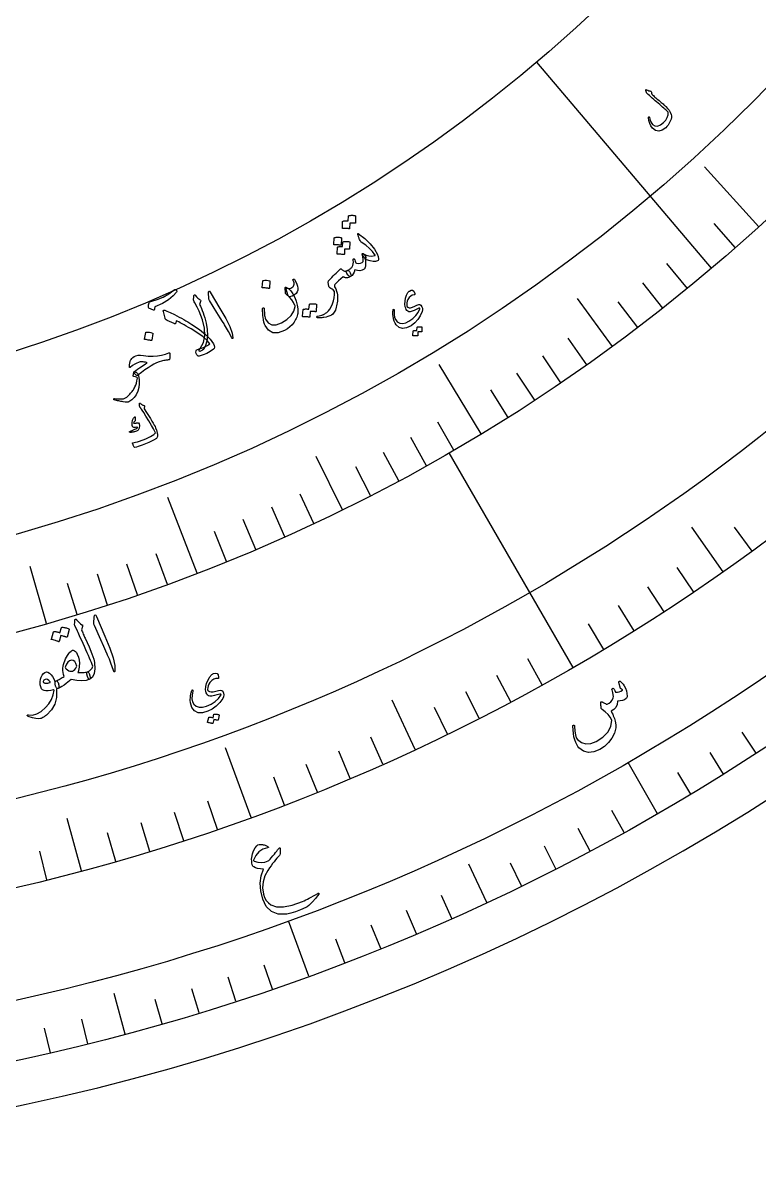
# Model space of a CAD drawing. Header units: millimetres. Extents: x -45 to 45, y -45 to 73.
# Drawn here: x 9.37 to 24.08, y -45 to -22.38 of the extents above; entities that cross this region are included whole.
import ezdxf

# ---------------------------------------------------------------- set-up
doc = ezdxf.new("R2010")
doc.units = ezdxf.units.MM
for name, color, linetype in [('CUT_OUTER', 1, 'Continuous'), ('ENGRAVE', 7, 'Continuous'), ('ENGRAVE_FINE', 8, 'Continuous'), ('TEXT', 5, 'Continuous')]:
    doc.layers.add(name, color=color, linetype=linetype)

msp = doc.modelspace()

# ---------------------------------------------------------------- linework, layer by layer
at = {"layer": 'CUT_OUTER'}
msp.add_arc((0, -0.0002), 44.9998, 179.74001, 0.25885, dxfattribs=at)
at = {"layer": 'ENGRAVE'}
for points in [[(23.1291, -27.2928), (19.6379, -23.1731)], [(24.0747, -26.4625), (22.9845, -25.2642)], [(21.1507, -28.853), (20.4484, -27.8949)], [(18.5265, -30.6042), (17.6876, -29.2184)], [(20.3625, -35.2689), (17.8875, -30.9821)], [(15.7531, -32.1199), (15.23, -31.0533)], [(12.8519, -33.3868), (12.2699, -31.875)], [(23.3589, -33.36), (22.7343, -32.4679)], [(9.8458, -34.3935), (9.5188, -33.2514)], [(17.2111, -36.9094), (16.7509, -35.9224)], [(13.9288, -38.269), (13.4209, -36.8735)], [(22.05, -38.1917), (21.4594, -37.1687)], [(10.5404, -39.3373), (10.2586, -38.2854)], [(18.6375, -39.9682), (18.2809, -39.2035)], [(15.0831, -41.4404), (14.6791, -40.3304)], [(11.4139, -42.5973), (11.1955, -41.7823)]]:
    msp.add_lwpolyline(points, dxfattribs=at)
for radius in [44.1, 44.1, 42.9188, 40.725, 40.725, 38.9925, 35.775, 35.775, 33.885, 30.375, 30.375]:
    msp.add_circle((0, 0), radius, dxfattribs=at)
at = {"layer": 'ENGRAVE_FINE'}
for points in [[(23.6056, -26.8817), (23.1781, -26.3948)], [(22.6452, -27.6956), (22.235, -27.1939)], [(22.1541, -28.09), (21.7528, -27.5812)], [(21.6559, -28.4759), (21.2636, -27.9601)], [(20.6388, -29.2214), (20.265, -28.6921)], [(20.1203, -29.5808), (19.7558, -29.045)], [(19.5953, -29.9312), (19.2403, -29.389)], [(19.064, -30.2723), (18.7187, -29.724)], [(17.9831, -30.9267), (17.6574, -30.3665)], [(17.4339, -31.2396), (17.1181, -30.6737)], [(16.879, -31.5428), (16.5733, -30.9715)], [(16.3187, -31.8363), (16.0231, -31.2596)], [(15.1824, -32.3936), (14.9074, -31.8069)], [(14.6067, -32.6572), (14.3421, -32.0657)], [(14.0263, -32.9107), (13.7722, -32.3146)], [(13.4413, -33.1539), (13.1978, -32.5534)], [(23.9376, -32.9472), (23.5884, -32.4667)], [(12.2583, -33.6093), (12.0363, -33.0005)], [(11.6607, -33.8213), (11.4495, -33.2087)], [(11.0593, -34.0227), (10.859, -33.4064)], [(22.7731, -33.7626), (22.441, -33.2701)], [(10.4542, -34.2134), (10.2649, -33.5937)], [(22.1804, -34.1549), (21.8569, -33.6567)], [(21.581, -34.5368), (21.2662, -34.033)], [(20.9749, -34.9081), (20.669, -34.399)], [(19.7439, -35.6189), (19.4559, -35.0994)], [(19.1192, -35.958), (18.8404, -35.4336)], [(18.4888, -36.2862), (18.2191, -35.757)], [(17.8527, -36.6034), (17.5923, -36.0695)], [(24.0186, -36.9854), (23.7429, -36.5608)], [(16.5643, -37.2041), (16.3227, -36.6615)], [(15.9125, -37.4876), (15.6804, -36.9408)], [(23.3694, -37.3989), (23.1012, -36.9696)], [(15.2559, -37.7596), (15.0333, -37.2088)], [(14.5945, -38.0201), (14.3817, -37.4655)], [(22.7132, -37.8011), (22.4524, -37.3671)], [(13.2588, -38.5062), (13.0654, -37.9446)], [(12.5847, -38.7318), (12.4012, -38.1668)], [(21.3801, -38.5707), (21.1347, -38.128)], [(11.9068, -38.9455), (11.7332, -38.3775)], [(11.2253, -39.1474), (11.0616, -38.5764)], [(20.7037, -38.938), (20.466, -38.491)], [(20.021, -39.2934), (19.7911, -38.8423)], [(9.8523, -39.5153), (9.7086, -38.9389)], [(19.3322, -39.6368), (19.1102, -39.1818)], [(17.9371, -40.2874), (17.7312, -39.8249)], [(17.2312, -40.5943), (17.0334, -40.1283)], [(16.5202, -40.8888), (16.3305, -40.4194)], [(15.804, -41.1709), (15.6226, -40.6983)], [(14.3576, -41.6974), (14.1927, -41.2187)], [(13.6276, -41.9416), (13.4712, -41.4601)], [(12.8936, -42.173), (12.7456, -41.6889)], [(12.1556, -42.3916), (12.0161, -41.905)], [(9.9203, -42.9697), (9.8065, -42.4764)], [(10.6688, -42.79), (10.5463, -42.2988)]]:
    msp.add_lwpolyline(points, dxfattribs=at)
at = {"layer": 'TEXT'}
for points in [[(21.8135, -23.7373), (21.8126, -23.7339), (21.8128, -23.7307), (21.8139, -23.7279), (21.816, -23.7254), (21.8188, -23.7236), (21.822, -23.723), (21.8255, -23.7236), (21.8295, -23.7253), (21.8522, -23.7362), (21.8731, -23.7443), (21.8924, -23.7496), (21.9099, -23.7521), (21.9157, -23.7535), (21.9203, -23.7571), (21.9236, -23.7628), (21.9257, -23.7707), (21.9263, -23.7749), (21.9269, -23.779), (21.9275, -23.7828), (21.9281, -23.7865), (21.9286, -23.79), (21.9291, -23.7932), (21.9295, -23.7961), (21.9298, -23.7988), (21.9305, -23.8034), (21.9323, -23.8082), (21.9352, -23.8129), (21.9391, -23.8178), (21.9519, -23.8299), (21.966, -23.8429), (21.9815, -23.8568), (21.9984, -23.8717), (22.0165, -23.8875), (22.0359, -23.9043), (22.0566, -23.922), (22.0785, -23.9408), (22.1007, -23.9593), (22.1215, -23.9767), (22.1407, -23.9933), (22.1584, -24.0088), (22.1748, -24.0234), (22.1898, -24.037), (22.2036, -24.0497), (22.216, -24.0615), (22.2512, -24.0976), (22.2806, -24.1356), (22.3042, -24.1753), (22.3219, -24.2168), (22.328, -24.2451), (22.3268, -24.2775), (22.3184, -24.3139), (22.3027, -24.3544), (22.2823, -24.3947), (22.2606, -24.4297), (22.2376, -24.4595), (22.2132, -24.4841), (22.1412, -24.5334), (22.0735, -24.5508), (22.0103, -24.5363), (21.9518, -24.49), (21.9185, -24.4463), (21.8933, -24.3967), (21.8763, -24.3415), (21.8672, -24.2805), (21.8672, -24.2765), (21.8679, -24.2733), (21.8696, -24.2709), (21.8721, -24.2693), (21.8753, -24.268), (21.8781, -24.2676), (21.8806, -24.268), (21.8829, -24.2691), (21.8857, -24.2713), (21.8878, -24.2739), (21.8894, -24.2769), (21.8902, -24.2803), (21.9033, -24.3296), (21.9173, -24.3691), (21.9321, -24.3987), (21.9478, -24.4185), (21.9967, -24.4476), (22.0494, -24.4511), (22.1058, -24.4292), (22.1658, -24.3817), (22.2117, -24.3299), (22.2432, -24.2777), (22.2604, -24.2253), (22.2633, -24.1727), (22.2507, -24.1602), (22.2356, -24.1458), (22.2181, -24.1297), (22.1982, -24.1117), (22.1757, -24.092), (22.1506, -24.0704), (22.123, -24.047), (22.0927, -24.0217), (22.0617, -23.9954), (22.0314, -23.9693), (22.0018, -23.9436), (21.9727, -23.9181), (21.9443, -23.8928), (21.9166, -23.8678), (21.8897, -23.843), (21.8634, -23.8184), (21.8371, -23.7956), (21.8346, -23.7926), (21.8325, -23.7895), (21.8309, -23.7863), (21.8297, -23.7831)], [(15.8748, -26.2491), (15.8754, -26.2465), (15.8771, -26.2442), (15.8797, -26.2421), (15.8834, -26.2403), (15.8988, -26.2376), (15.9142, -26.2355), (15.9294, -26.2342), (15.9445, -26.2336), (15.9597, -26.2337), (15.975, -26.2347), (15.9905, -26.2364), (16.0061, -26.2389), (16.0098, -26.2404), (16.0124, -26.2427), (16.014, -26.2458), (16.0146, -26.2498), (16.0136, -26.386), (16.0127, -26.3884), (16.0102, -26.3899), (16.0061, -26.3905), (16.0005, -26.3904), (15.9962, -26.3897), (15.9897, -26.3892), (15.9808, -26.3888), (15.9696, -26.3886), (15.9561, -26.3885), (15.9399, -26.3885), (15.9212, -26.3886), (15.9, -26.3888), (15.8976, -26.4952), (15.8968, -26.4989), (15.8943, -26.5012), (15.89, -26.5021), (15.884, -26.5015), (15.8788, -26.5011), (15.8708, -26.5006), (15.8599, -26.5), (15.8461, -26.4994), (15.8293, -26.4988), (15.8093, -26.4983), (15.7861, -26.4979), (15.7597, -26.4976), (15.7566, -26.4969), (15.7545, -26.4954), (15.7536, -26.4933), (15.7538, -26.4905), (15.7595, -26.3576), (15.7602, -26.355), (15.7618, -26.3526), (15.7645, -26.3506), (15.7682, -26.3488), (15.781, -26.346), (15.7939, -26.3439), (15.8067, -26.3426), (15.8196, -26.342), (15.8325, -26.3421), (15.8453, -26.3428), (15.858, -26.3441), (15.8707, -26.346)], [(15.5918, -26.6869), (15.5924, -26.6843), (15.5941, -26.682), (15.5968, -26.68), (15.6006, -26.6782), (15.6161, -26.6756), (15.6316, -26.6737), (15.6469, -26.6726), (15.6621, -26.6722), (15.6774, -26.6725), (15.6928, -26.6736), (15.7083, -26.6755), (15.724, -26.6782), (15.7285, -26.6799), (15.7315, -26.6822), (15.7332, -26.685), (15.7335, -26.6885), (15.73, -26.825), (15.7288, -26.8281), (15.726, -26.83), (15.7215, -26.8306), (15.7155, -26.8299), (15.7103, -26.8295), (15.7022, -26.8289), (15.6912, -26.8282), (15.6774, -26.8275), (15.6605, -26.8268), (15.6404, -26.8261), (15.6172, -26.8256), (15.5907, -26.8251), (15.5869, -26.8247), (15.5845, -26.8234), (15.5833, -26.8215), (15.5835, -26.8187)], [(16.079, -26.6012), (16.2055, -26.7005), (16.3101, -26.8029), (16.3926, -26.9087), (16.4527, -27.0181), (16.4563, -27.0259), (16.4596, -27.0342), (16.4627, -27.043), (16.4654, -27.0522), (16.468, -27.0618), (16.4702, -27.0715), (16.4721, -27.0812), (16.4737, -27.0909), (16.4748, -27.109), (16.4722, -27.124), (16.4659, -27.1358), (16.4559, -27.1445), (16.4169, -27.1583), (16.3672, -27.159), (16.3067, -27.1465), (16.2355, -27.1207), (16.2255, -27.1163), (16.2151, -27.109), (16.2043, -27.0988), (16.1931, -27.0857), (16.1882, -27.0789), (16.1835, -27.0722), (16.1788, -27.0654), (16.1743, -27.0587), (16.1701, -27.052), (16.1661, -27.0453), (16.1624, -27.0384), (16.159, -27.0315), (16.1539, -27.019), (16.1518, -27.0092), (16.1526, -27.002), (16.1564, -26.9975), (16.1596, -26.9967), (16.1639, -26.9975), (16.1694, -26.9998), (16.176, -27.0036), (16.226, -27.031), (16.2808, -27.046), (16.3402, -27.0486), (16.4042, -27.0386), (16.4075, -27.0362), (16.4085, -27.0324), (16.4074, -27.0273), (16.4042, -27.0208), (16.3584, -26.9582), (16.2969, -26.8956), (16.22, -26.8327), (16.1276, -26.7695), (16.1222, -26.7636), (16.1154, -26.7528), (16.1071, -26.7371), (16.0974, -26.7165), (16.0922, -26.7044), (16.0872, -26.6918), (16.0824, -26.6787), (16.0779, -26.6651), (16.0736, -26.6513), (16.0694, -26.6375), (16.0654, -26.6238), (16.0614, -26.6101), (16.0607, -26.6066), (16.061, -26.6036), (16.0626, -26.601), (16.0652, -26.5989), (16.068, -26.5978), (16.0712, -26.5979), (16.0749, -26.599), (16.079, -26.6012)], [(15.7613, -26.7712), (15.762, -26.7686), (15.7637, -26.7663), (15.7664, -26.7642), (15.7702, -26.7625), (15.7858, -26.7598), (15.8013, -26.7578), (15.8167, -26.7566), (15.832, -26.7561), (15.8472, -26.7563), (15.8627, -26.7573), (15.8783, -26.7592), (15.894, -26.7618), (15.8977, -26.7633), (15.9003, -26.7656), (15.9018, -26.7688), (15.9023, -26.7728), (15.899, -26.9095), (15.898, -26.9118), (15.8955, -26.9133), (15.8914, -26.9139), (15.8857, -26.9138), (15.8819, -26.9136), (15.8759, -26.9133), (15.8679, -26.913), (15.8577, -26.9126), (15.8455, -26.9121), (15.8312, -26.9118), (15.8148, -26.9116), (15.7965, -26.9114), (15.7939, -27.0119), (15.7927, -27.015), (15.7898, -27.0169), (15.7854, -27.0175), (15.7793, -27.0169), (15.7741, -27.0164), (15.766, -27.0158), (15.7549, -27.0152), (15.741, -27.0145), (15.7241, -27.0138), (15.7039, -27.0132), (15.6805, -27.0127), (15.6539, -27.0122), (15.6507, -27.0114), (15.6487, -27.01), (15.6478, -27.0078), (15.648, -27.0051), (15.6569, -26.873), (15.6575, -26.8704), (15.6592, -26.8681), (15.662, -26.8661), (15.6657, -26.8643), (15.6768, -26.8624), (15.6879, -26.8608), (15.6991, -26.8595), (15.7104, -26.8585), (15.7217, -26.858), (15.7329, -26.8579), (15.7442, -26.8584), (15.7555, -26.8595)], [(16.1653, -26.9975), (16.1829, -27.0092), (16.1982, -27.0258), (16.2112, -27.0474), (16.2217, -27.0739), (16.2249, -27.0851), (16.2258, -27.0919), (16.2243, -27.0944), (16.2204, -27.0925), (16.2145, -27.0885), (16.2107, -27.0876), (16.2091, -27.0899), (16.2096, -27.0954), (16.2155, -27.1556), (16.2174, -27.2056), (16.2154, -27.2453), (16.2094, -27.2747), (16.2057, -27.2857), (16.2007, -27.2954), (16.1943, -27.304), (16.1865, -27.3114), (16.1485, -27.332), (16.1054, -27.3412), (16.0571, -27.3389), (16.0038, -27.3252), (15.991, -27.3677), (15.9721, -27.4042), (15.9473, -27.4347), (15.9164, -27.4591), (15.9045, -27.4597), (15.8886, -27.4501), (15.8688, -27.4302), (15.845, -27.4), (15.8339, -27.3803), (15.8307, -27.3638), (15.8353, -27.3505), (15.8476, -27.3404), (15.865, -27.3316), (15.8809, -27.3226), (15.8955, -27.3134), (15.9088, -27.3039), (15.9207, -27.2944), (15.9312, -27.2849), (15.9403, -27.2755), (15.9479, -27.2661), (15.9636, -27.2366), (15.9726, -27.2039), (15.9749, -27.1681), (15.9703, -27.1292), (15.9688, -27.1184), (15.9701, -27.1108), (15.9742, -27.1064), (15.981, -27.1053), (15.9889, -27.1067), (15.9949, -27.1108), (15.9989, -27.1176), (16.001, -27.1271), (16.0065, -27.1537), (16.0141, -27.1734), (16.0237, -27.186), (16.0355, -27.1917), (16.0799, -27.1942), (16.1169, -27.1896), (16.1466, -27.1777), (16.169, -27.1587), (16.1698, -27.1567), (16.1705, -27.1538), (16.171, -27.1498), (16.1714, -27.1448), (16.1704, -27.1336), (16.1664, -27.1074), (16.1596, -27.0663), (16.1498, -27.0103), (16.1497, -27.0079), (16.1503, -27.0052), (16.1517, -27.0023), (16.1538, -26.9991), (16.1562, -26.9973), (16.1589, -26.9965), (16.1619, -26.9966), (16.1653, -26.9975)], [(15.9191, -27.4575), (15.8977, -27.4687), (15.8774, -27.4768), (15.8582, -27.4818), (15.8402, -27.4838), (15.8316, -27.4839), (15.8231, -27.483), (15.8146, -27.4813), (15.8062, -27.4787), (15.7977, -27.4754), (15.7892, -27.4718), (15.7805, -27.4678), (15.7717, -27.4634), (15.7208, -27.5035), (15.6757, -27.5428), (15.6362, -27.5815), (15.6025, -27.6194), (15.5965, -27.6292), (15.594, -27.6395), (15.5951, -27.6502), (15.5997, -27.6612), (15.6203, -27.7057), (15.6361, -27.7479), (15.647, -27.7877), (15.6531, -27.8253), (15.6554, -27.856), (15.6564, -27.8869), (15.6559, -27.9178), (15.6541, -27.9489), (15.6507, -27.98), (15.6459, -28.0111), (15.6396, -28.0421), (15.6317, -28.0731), (15.6135, -28.1282), (15.5912, -28.1727), (15.565, -28.2065), (15.5348, -28.2295), (15.5022, -28.2451), (15.4662, -28.258), (15.4268, -28.2682), (15.3839, -28.2756), (15.3622, -28.278), (15.3422, -28.2798), (15.3239, -28.281), (15.3073, -28.2816), (15.2923, -28.2818), (15.2789, -28.2816), (15.2672, -28.2811), (15.257, -28.2802), (15.2502, -28.2785), (15.2451, -28.2754), (15.2417, -28.2709), (15.24, -28.2651), (15.2404, -28.2594), (15.2434, -28.2551), (15.2489, -28.2522), (15.257, -28.2508), (15.2889, -28.2458), (15.3169, -28.2396), (15.3409, -28.2323), (15.361, -28.2239), (15.3712, -28.219), (15.3817, -28.2134), (15.3927, -28.2072), (15.4041, -28.2004), (15.4159, -28.1928), (15.4281, -28.1846), (15.4407, -28.1758), (15.4537, -28.1662), (15.479, -28.1419), (15.5046, -28.107), (15.5304, -28.0613), (15.5565, -28.005), (15.5786, -27.9433), (15.5926, -27.8811), (15.5985, -27.8186), (15.5963, -27.7558), (15.5962, -27.7533), (15.5954, -27.7511), (15.594, -27.7493), (15.5918, -27.7479), (15.5697, -27.7262), (15.5474, -27.7081), (15.525, -27.6936), (15.5023, -27.6827), (15.4923, -27.6731), (15.4838, -27.6512), (15.4768, -27.6171), (15.4713, -27.5708), (15.4718, -27.5609), (15.4742, -27.5517), (15.4785, -27.5432), (15.4847, -27.5353), (15.5136, -27.5045), (15.5422, -27.4745), (15.5705, -27.4452), (15.5986, -27.4166), (15.6266, -27.3888), (15.6548, -27.3617), (15.6831, -27.3354), (15.7117, -27.3098), (15.719, -27.3045), (15.7259, -27.3024), (15.7326, -27.3037), (15.7389, -27.3081), (15.7496, -27.3205), (15.7608, -27.3307), (15.7725, -27.3389), (15.7849, -27.345), (15.7981, -27.3479), (15.8135, -27.3478), (15.8309, -27.3448), (15.8503, -27.3388), (15.8608, -27.3375), (15.8715, -27.3402), (15.8823, -27.347), (15.8933, -27.3579), (15.9035, -27.3714), (15.9121, -27.3858), (15.919, -27.4012), (15.9243, -27.4175), (15.927, -27.4321), (15.927, -27.4436), (15.9244, -27.4521), (15.9191, -27.4575)], [(14.1672, -27.5434), (14.1679, -27.5409), (14.1698, -27.5387), (14.1726, -27.5368), (14.1764, -27.5352), (14.2079, -27.5325), (14.239, -27.5329), (14.2699, -27.5365), (14.3006, -27.5431), (14.3041, -27.5447), (14.3064, -27.547), (14.3075, -27.5498), (14.3075, -27.5532), (14.2979, -27.6887), (14.2968, -27.6923), (14.2941, -27.6945), (14.2898, -27.6951), (14.2838, -27.6942), (14.2786, -27.6935), (14.2706, -27.6925), (14.2596, -27.6913), (14.2458, -27.6898), (14.229, -27.6882), (14.2089, -27.6865), (14.1857, -27.6847), (14.1592, -27.6828), (14.1555, -27.6822), (14.1531, -27.6808), (14.1521, -27.6788), (14.1524, -27.6761)], [(14.7731, -27.5108), (14.7801, -27.5083), (14.7866, -27.5087), (14.7924, -27.512), (14.7977, -27.5183), (14.8257, -27.5636), (14.8461, -27.6074), (14.8589, -27.6496), (14.8642, -27.6902), (14.8612, -27.7284), (14.8489, -27.7632), (14.8275, -27.7948), (14.7969, -27.823), (14.7735, -27.8392), (14.7496, -27.8511), (14.7251, -27.8587), (14.7001, -27.8621), (14.6899, -27.8602), (14.6808, -27.8533), (14.6731, -27.8415), (14.6666, -27.8247), (14.6327, -27.7116), (14.6302, -27.703), (14.6293, -27.6961), (14.6299, -27.6911), (14.6321, -27.6877), (14.6357, -27.6861), (14.6403, -27.686), (14.6459, -27.6876), (14.6526, -27.6907), (14.6688, -27.6968), (14.6865, -27.6987), (14.7055, -27.6963), (14.726, -27.6897), (14.7456, -27.6795), (14.7618, -27.6664), (14.7747, -27.6502), (14.7842, -27.631), (14.7894, -27.6088), (14.7886, -27.5854), (14.7819, -27.561), (14.7691, -27.5354), (14.7659, -27.5273), (14.7654, -27.5205), (14.7678, -27.515), (14.7731, -27.5108)], [(12.3969, -27.726), (12.4075, -27.7199), (12.4175, -27.7181), (12.427, -27.7204), (12.436, -27.7269), (12.4427, -27.7359), (12.4456, -27.7456), (12.4445, -27.756), (12.4395, -27.7671), (12.3742, -27.8466), (12.2803, -27.9224), (12.1575, -27.9942), (12.0059, -28.0618), (12.0052, -28.077), (12.0038, -28.0908), (12.0019, -28.1033), (11.9994, -28.1143), (11.9965, -28.1221), (11.9927, -28.1271), (11.9881, -28.129), (11.9827, -28.128), (11.8901, -28.0879), (11.8805, -28.0778), (11.878, -28.0566), (11.8826, -28.024), (11.8941, -27.9802), (11.8988, -27.972), (11.9061, -27.9652), (11.916, -27.9597), (11.9285, -27.9556), (12.0547, -27.9179), (12.175, -27.867), (12.2891, -27.803), (12.3969, -27.726)], [(13.0806, -27.793), (13.0814, -27.7614), (13.0876, -27.7476), (13.0989, -27.7515), (13.1156, -27.7731), (13.3064, -28.096), (13.4233, -28.2942), (13.506, -28.4576), (13.5543, -28.5863), (13.5679, -28.6804), (13.5665, -28.6893), (13.5641, -28.6949), (13.5608, -28.6971), (13.5565, -28.6959), (13.5522, -28.693), (13.548, -28.6886), (13.5439, -28.6826), (13.5399, -28.6751), (13.5117, -28.6154), (13.4791, -28.5534), (13.4419, -28.4891), (13.4004, -28.4224), (13.3899, -28.4048), (13.361, -28.3576), (13.3138, -28.2806), (13.2482, -28.174), (13.1011, -27.9383), (13.0941, -27.9253), (13.0891, -27.9128), (13.0858, -27.9006), (13.0845, -27.8888)], [(14.8022, -27.8753), (14.8329, -27.9527), (14.8535, -28.0276), (14.864, -28.1001), (14.8644, -28.1701), (14.8615, -28.1945), (14.8568, -28.2191), (14.8504, -28.2439), (14.8421, -28.2688), (14.832, -28.294), (14.8199, -28.3194), (14.8058, -28.3451), (14.7898, -28.371), (14.7521, -28.4206), (14.7071, -28.465), (14.6547, -28.5043), (14.5951, -28.5384), (14.4705, -28.5826), (14.3645, -28.5802), (14.2773, -28.5314), (14.209, -28.4364), (14.1974, -28.4076), (14.1871, -28.3703), (14.1781, -28.3244), (14.1704, -28.27), (14.1676, -28.2456), (14.1652, -28.2221), (14.1633, -28.1995), (14.1619, -28.1779), (14.1608, -28.1572), (14.1602, -28.1372), (14.1599, -28.118), (14.16, -28.0995), (14.1606, -28.0947), (14.1623, -28.0907), (14.1653, -28.0872), (14.1695, -28.0845), (14.1729, -28.0833), (14.1765, -28.0831), (14.1801, -28.0839), (14.1838, -28.0858), (14.1869, -28.0881), (14.1893, -28.0916), (14.191, -28.0962), (14.1921, -28.1021), (14.1937, -28.1406), (14.1958, -28.1756), (14.1981, -28.2071), (14.2009, -28.2351), (14.2042, -28.2596), (14.2083, -28.2806), (14.2132, -28.2981), (14.219, -28.3121), (14.2716, -28.3845), (14.342, -28.4204), (14.4302, -28.4197), (14.536, -28.3821), (14.6475, -28.3158), (14.7302, -28.2392), (14.7842, -28.1526), (14.8094, -28.0561), (14.8097, -28.0519), (14.8094, -28.047), (14.8085, -28.0414), (14.807, -28.035), (14.7802, -27.9763), (14.7427, -27.9207), (14.6945, -27.8681), (14.6358, -27.8185), (14.629, -27.8132), (14.624, -27.8066), (14.6205, -27.7987), (14.6188, -27.7895), (14.6137, -27.682), (14.6137, -27.6738), (14.6157, -27.6688), (14.6197, -27.6672), (14.6256, -27.6688), (14.675, -27.6996), (14.7209, -27.7442), (14.7634, -27.8028), (14.8022, -27.8753)], [(17.1846, -27.8221), (17.1509, -27.83), (17.1195, -27.8488), (17.0904, -27.8785), (17.0634, -27.9192), (17.0497, -27.9506), (17.042, -27.9829), (17.0402, -28.0159), (17.0444, -28.0498), (17.0464, -28.0558), (17.0497, -28.0614), (17.0541, -28.0666), (17.0598, -28.0713), (17.0849, -28.0815), (17.1166, -28.0814), (17.1549, -28.071), (17.1997, -28.0502), (17.2436, -28.0293), (17.2785, -28.0188), (17.3042, -28.0188), (17.3209, -28.0293), (17.3412, -28.0603), (17.3523, -28.0923), (17.3542, -28.1252), (17.3469, -28.159), (17.3089, -28.2429), (17.2592, -28.3178), (17.198, -28.3836), (17.1252, -28.4403), (17.036, -28.4859), (16.9565, -28.4986), (16.8871, -28.4787), (16.8277, -28.4262), (16.8054, -28.3913), (16.7877, -28.3495), (16.7744, -28.301), (16.7657, -28.2456), (16.7645, -28.2295), (16.7638, -28.2137), (16.7634, -28.1982), (16.7635, -28.1831), (16.764, -28.1682), (16.7649, -28.1536), (16.7664, -28.139), (16.7683, -28.1247), (16.77, -28.1182), (16.7727, -28.1143), (16.7764, -28.1131), (16.7812, -28.1146), (16.7851, -28.1176), (16.7878, -28.1213), (16.7893, -28.1257), (16.7897, -28.1308), (16.7882, -28.2101), (16.7979, -28.2749), (16.8189, -28.3254), (16.8512, -28.3615), (16.9026, -28.3891), (16.9586, -28.3969), (17.0192, -28.3846), (17.0842, -28.3523), (17.1598, -28.298), (17.2214, -28.2385), (17.2689, -28.1739), (17.3023, -28.1041), (17.3037, -28.099), (17.3031, -28.0952), (17.3004, -28.0927), (17.2957, -28.0914), (17.2805, -28.093), (17.2573, -28.1007), (17.226, -28.1145), (17.1866, -28.1345), (17.1456, -28.1531), (17.1111, -28.162), (17.0831, -28.1613), (17.0617, -28.151), (17.0445, -28.1341), (17.0303, -28.1139), (17.0193, -28.0905), (17.0113, -28.0639), (17.0033, -28.007), (17.0049, -27.9492), (17.016, -27.8905), (17.0366, -27.8308), (17.0427, -27.8159), (17.0491, -27.8023), (17.0558, -27.7899), (17.0629, -27.7789), (17.0702, -27.7691), (17.0777, -27.7605), (17.0854, -27.7532), (17.0932, -27.7471), (17.1278, -27.73), (17.1568, -27.732), (17.1802, -27.7532), (17.1979, -27.7936), (17.2001, -27.806), (17.1986, -27.8149), (17.1934, -27.8203), (17.1846, -27.8221)], [(13.0151, -28.8569), (13.0014, -28.8851), (12.9835, -28.9092), (12.9614, -28.929), (12.935, -28.9447), (12.9187, -28.9509), (12.9061, -28.9534), (12.8973, -28.9521), (12.8923, -28.947), (12.891, -28.9382), (12.8936, -28.9273), (12.9003, -28.914), (12.9111, -28.8986), (12.9781, -28.7778), (13.0085, -28.642), (13.0022, -28.4915), (12.9596, -28.3263), (12.927, -28.2383), (12.891, -28.152), (12.8514, -28.0675), (12.8083, -27.9849), (12.7958, -27.961), (12.7871, -27.9414), (12.7823, -27.9261), (12.7813, -27.9151), (12.7826, -27.8994), (12.7837, -27.8855), (12.7845, -27.8734), (12.7852, -27.863), (12.7857, -27.8544), (12.7862, -27.8475), (12.7867, -27.8422), (12.7871, -27.8387), (12.7888, -27.8336), (12.7911, -27.8297), (12.794, -27.827), (12.7974, -27.8256), (12.8024, -27.8253), (12.8066, -27.826), (12.81, -27.8276), (12.8126, -27.8303), (12.8396, -27.8622), (12.8634, -27.8871), (12.8838, -27.9048), (12.901, -27.9154), (12.9138, -27.9227), (12.9214, -27.932), (12.924, -27.9432), (12.9216, -27.9563), (12.9021, -28.0139), (12.921, -28.0531), (12.939, -28.0945), (12.9563, -28.138), (12.9728, -28.1836), (12.9887, -28.2314), (13.004, -28.2815), (13.0187, -28.3338), (13.0329, -28.3883), (13.0561, -28.5153), (13.0609, -28.6357), (13.0473, -28.7496), (13.0151, -28.8569)], [(15.0958, -28.0139), (15.0966, -28.0113), (15.0984, -28.009), (15.1013, -28.007), (15.1052, -28.0054), (15.1212, -28.0031), (15.1371, -28.0016), (15.1528, -28.0007), (15.1684, -28.0007), (15.1839, -28.0013), (15.1996, -28.0028), (15.2154, -28.0051), (15.2313, -28.0081), (15.2349, -28.0097), (15.2374, -28.0122), (15.2389, -28.0154), (15.2392, -28.0194), (15.2291, -28.1567), (15.228, -28.159), (15.2254, -28.1604), (15.2212, -28.161), (15.2154, -28.1607), (15.2111, -28.1598), (15.2044, -28.159), (15.1953, -28.1583), (15.1839, -28.1578), (15.1699, -28.1572), (15.1533, -28.1567), (15.1341, -28.1561), (15.1123, -28.1556), (15.1028, -28.2627), (15.1017, -28.2664), (15.099, -28.2686), (15.0945, -28.2694), (15.0884, -28.2686), (15.0831, -28.268), (15.0749, -28.2672), (15.0637, -28.2663), (15.0496, -28.2651), (15.0324, -28.2639), (15.0119, -28.2628), (14.9881, -28.2616), (14.9611, -28.2604), (14.9578, -28.2595), (14.9558, -28.258), (14.955, -28.2558), (14.9554, -28.253), (14.9702, -28.1192), (14.971, -28.1166), (14.9728, -28.1143), (14.9757, -28.1124), (14.9796, -28.1107), (14.993, -28.1083), (15.0063, -28.1066), (15.0196, -28.1057), (15.0329, -28.1056), (15.0461, -28.1062), (15.0592, -28.1073), (15.0722, -28.109), (15.0851, -28.1114)], [(12.8462, -28.9225), (12.8962, -28.9053), (12.9411, -28.8887), (12.9808, -28.8728), (13.0154, -28.8576), (13.045, -28.8432), (13.0696, -28.8295), (13.0894, -28.8167), (13.1043, -28.8048), (13.0528, -28.738), (12.9736, -28.6658), (12.867, -28.5878), (12.7331, -28.504), (12.6821, -28.4739), (12.6348, -28.4466), (12.5914, -28.4221), (12.5517, -28.4003), (12.5158, -28.3814), (12.4838, -28.3655), (12.4555, -28.3526), (12.4311, -28.3427), (12.4264, -28.388), (12.4195, -28.3962), (12.4113, -28.4004), (12.4018, -28.4006), (12.3909, -28.3968), (12.2512, -28.3346), (12.2371, -28.326), (12.2257, -28.3153), (12.2171, -28.3023), (12.2111, -28.2871), (12.1777, -28.1571), (12.1757, -28.1478), (12.1757, -28.1405), (12.1776, -28.1353), (12.1815, -28.1322), (12.2056, -28.1324), (12.2502, -28.1468), (12.3152, -28.1753), (12.4008, -28.2178), (12.4485, -28.2423), (12.495, -28.2669), (12.5402, -28.2914), (12.5841, -28.3159), (12.6269, -28.3404), (12.6683, -28.365), (12.7085, -28.3895), (12.7475, -28.4141), (12.8983, -28.518), (13.0203, -28.6174), (13.1131, -28.7126), (13.1763, -28.8038), (13.1913, -28.8389), (13.1963, -28.8688), (13.1916, -28.8933), (13.1769, -28.9124), (13.1161, -28.9558), (13.0486, -28.9931), (12.9747, -29.0244), (12.8942, -29.0496), (12.8867, -29.0516), (12.8801, -29.0521), (12.8746, -29.0511), (12.8702, -29.0486), (12.8483, -29.0238), (12.8347, -28.998), (12.8293, -28.9713), (12.8321, -28.9438), (12.8346, -28.9348), (12.8378, -28.9283), (12.8417, -28.9242), (12.8462, -28.9225)], [(17.2464, -28.4716), (17.2468, -28.4698), (17.248, -28.4682), (17.2498, -28.4668), (17.2524, -28.4656), (17.263, -28.4635), (17.2735, -28.4619), (17.284, -28.4609), (17.2944, -28.4603), (17.3048, -28.4602), (17.3153, -28.4606), (17.3259, -28.4616), (17.3366, -28.4631), (17.3391, -28.4641), (17.3408, -28.4656), (17.3419, -28.4677), (17.3423, -28.4704), (17.34, -28.5622), (17.3393, -28.5637), (17.3376, -28.5648), (17.3348, -28.5653), (17.331, -28.5653), (17.3281, -28.5648), (17.3236, -28.5646), (17.3175, -28.5644), (17.3099, -28.5644), (17.3006, -28.5645), (17.2895, -28.5647), (17.2767, -28.565), (17.2621, -28.5654), (17.2594, -28.637), (17.2588, -28.6395), (17.2571, -28.6411), (17.2541, -28.6418), (17.25, -28.6415), (17.2465, -28.6413), (17.241, -28.641), (17.2335, -28.6408), (17.2241, -28.6405), (17.2125, -28.6403), (17.1988, -28.6403), (17.183, -28.6403), (17.1649, -28.6405), (17.1627, -28.64), (17.1613, -28.6391), (17.1607, -28.6377), (17.1609, -28.6358), (17.1661, -28.5461), (17.1665, -28.5444), (17.1677, -28.5428), (17.1696, -28.5414), (17.1721, -28.5401), (17.1809, -28.5381), (17.1898, -28.5365), (17.1986, -28.5354), (17.2075, -28.5349), (17.2163, -28.5348), (17.2251, -28.5351), (17.2338, -28.5358), (17.2425, -28.5369)], [(11.827, -28.5769), (11.828, -28.5745), (11.8299, -28.5724), (11.8329, -28.5708), (11.8369, -28.5695), (11.8684, -28.5695), (11.8994, -28.5725), (11.9298, -28.5785), (11.9598, -28.5877), (11.9631, -28.5896), (11.9653, -28.592), (11.9662, -28.5949), (11.9659, -28.5984), (11.9452, -28.7325), (11.9438, -28.7361), (11.9409, -28.738), (11.9366, -28.7383), (11.9307, -28.7369), (11.9256, -28.7357), (11.9177, -28.734), (11.9069, -28.7319), (11.8933, -28.7293), (11.8766, -28.7263), (11.8568, -28.7229), (11.8338, -28.7192), (11.8076, -28.7152), (11.804, -28.7142), (11.8017, -28.7126), (11.8009, -28.7105), (11.8014, -28.7078)], [(12.3062, -28.9925), (12.308, -29.0074), (12.3092, -29.0223), (12.3099, -29.0372), (12.3099, -29.0522), (12.3092, -29.0672), (12.3076, -29.0821), (12.3052, -29.097), (12.3019, -29.1118), (12.3002, -29.1166), (12.2971, -29.1201), (12.2926, -29.1223), (12.2868, -29.1232), (12.2739, -29.1244), (12.2593, -29.1261), (12.2431, -29.1283), (12.2252, -29.1309), (12.2058, -29.1342), (12.1848, -29.1383), (12.1623, -29.1433), (12.1383, -29.1491), (12.0919, -29.1626), (12.0421, -29.1823), (11.9888, -29.2084), (11.9319, -29.2407), (11.8713, -29.2793), (11.8068, -29.3239), (11.7384, -29.3747), (11.666, -29.4315), (11.6587, -29.4351), (11.6485, -29.4331), (11.6352, -29.4256), (11.6188, -29.4124), (11.6041, -29.3985), (11.5934, -29.3877), (11.5869, -29.3799), (11.5844, -29.3752), (11.5848, -29.3714), (11.5857, -29.3682), (11.5873, -29.3655), (11.5896, -29.3634), (11.628, -29.3348), (11.6645, -29.308), (11.6991, -29.2831), (11.7319, -29.26), (11.7629, -29.2389), (11.7921, -29.22), (11.8197, -29.2032), (11.8456, -29.1887), (11.8505, -29.1852), (11.8519, -29.182), (11.8497, -29.179), (11.8438, -29.1762), (11.8195, -29.1706), (11.7964, -29.1664), (11.7744, -29.1638), (11.7536, -29.1626), (11.7337, -29.1629), (11.7149, -29.1648), (11.6969, -29.1683), (11.6799, -29.1733), (11.6452, -29.1881), (11.6059, -29.2098), (11.562, -29.2384), (11.5133, -29.2738), (11.5117, -29.2757), (11.5099, -29.2768), (11.5081, -29.2771), (11.5062, -29.2766), (11.5044, -29.2756), (11.5032, -29.2741), (11.5023, -29.2723), (11.502, -29.2701), (11.5028, -29.2247), (11.5059, -29.1866), (11.5115, -29.1557), (11.5195, -29.1321), (11.5315, -29.1128), (11.5484, -29.0936), (11.5701, -29.0745), (11.5968, -29.0555), (11.6304, -29.0401), (11.6728, -29.032), (11.724, -29.0312), (11.7842, -29.0376), (11.8288, -29.0434), (11.8751, -29.047), (11.9229, -29.0485), (11.9724, -29.0479), (12.0616, -29.0405), (12.1434, -29.0276), (12.2178, -29.0091), (12.2848, -28.985), (12.2935, -28.9824), (12.2999, -28.9827), (12.3042, -28.9861), (12.3062, -28.9925)], [(11.5853, -29.3733), (11.5879, -29.366), (11.593, -29.3616), (11.6005, -29.3602), (11.6103, -29.3617), (11.6227, -29.3657), (11.6343, -29.3715), (11.6452, -29.3789), (11.6554, -29.3881), (11.6641, -29.3981), (11.6712, -29.4093), (11.6768, -29.4218), (11.6807, -29.4355), (11.6933, -29.5187), (11.6951, -29.5991), (11.686, -29.6765), (11.666, -29.751), (11.6359, -29.8189), (11.5964, -29.8767), (11.5477, -29.9242), (11.4897, -29.9616), (11.4731, -29.9664), (11.4485, -29.968), (11.4157, -29.9663), (11.3749, -29.9613), (11.3528, -29.958), (11.3306, -29.9541), (11.3082, -29.9496), (11.2856, -29.9446), (11.2628, -29.9392), (11.24, -29.9336), (11.2172, -29.9278), (11.1943, -29.9219), (11.1897, -29.92), (11.1867, -29.917), (11.1853, -29.9127), (11.1855, -29.9073), (11.1872, -29.9021), (11.1901, -29.8986), (11.1944, -29.8969), (11.1999, -29.897), (11.231, -29.9007), (11.2603, -29.9032), (11.2875, -29.9046), (11.3129, -29.905), (11.3364, -29.9041), (11.3583, -29.902), (11.3787, -29.8986), (11.3974, -29.894), (11.4196, -29.8834), (11.445, -29.8656), (11.4737, -29.8406), (11.5056, -29.8085), (11.5222, -29.7905), (11.5378, -29.7725), (11.5523, -29.7547), (11.5658, -29.7369), (11.5783, -29.7191), (11.5897, -29.7012), (11.6, -29.6833), (11.6092, -29.6652), (11.6258, -29.627), (11.6395, -29.5853), (11.6504, -29.5403), (11.6585, -29.4918), (11.6552, -29.4785), (11.6419, -29.4677), (11.6187, -29.4593), (11.5856, -29.4534), (11.5812, -29.4525), (11.5783, -29.4505), (11.5768, -29.4476), (11.5768, -29.4437)], [(11.7194, -29.9909), (11.7286, -29.999), (11.7378, -30.0065), (11.7471, -30.0134), (11.7563, -30.0196), (11.7657, -30.0252), (11.7752, -30.0301), (11.7848, -30.0343), (11.7946, -30.0379), (11.7988, -30.0404), (11.8014, -30.0442), (11.8024, -30.0494), (11.8017, -30.0558), (11.7961, -30.0908), (11.7956, -30.0945), (11.7955, -30.0976), (11.7956, -30.1), (11.796, -30.1017), (11.8415, -30.1724), (11.8821, -30.2365), (11.9178, -30.2939), (11.9487, -30.3447), (11.9747, -30.3888), (11.9956, -30.4263), (12.0114, -30.4571), (12.0221, -30.4812), (12.0404, -30.5275), (12.0454, -30.5425), (12.0497, -30.5579), (12.0532, -30.5736), (12.0561, -30.5896), (12.0583, -30.606), (12.0596, -30.6228), (12.0601, -30.6399), (12.0599, -30.6575), (12.04, -30.6911), (11.9828, -30.731), (11.8882, -30.777), (11.756, -30.8286), (11.714, -30.8429), (11.6748, -30.8551), (11.6383, -30.8651), (11.6045, -30.8729), (11.6011, -30.8727), (11.5983, -30.8717), (11.5961, -30.8697), (11.5946, -30.8668), (11.5882, -30.8526), (11.5826, -30.8396), (11.5776, -30.8278), (11.5733, -30.8173), (11.5696, -30.8079), (11.5664, -30.7995), (11.5639, -30.7921), (11.5619, -30.7858), (11.561, -30.7821), (11.5616, -30.7797), (11.5635, -30.7785), (11.5668, -30.7785), (11.5916, -30.7768), (11.6222, -30.7709), (11.6586, -30.7608), (11.7006, -30.7464), (11.8246, -30.6988), (11.9192, -30.6555), (11.9845, -30.6166), (12.0205, -30.5823), (12.0091, -30.5536), (11.9827, -30.5036), (11.9413, -30.4323), (11.885, -30.3397), (11.8279, -30.2473), (11.7845, -30.1774), (11.7547, -30.1302), (11.7385, -30.1057), (11.7338, -30.099), (11.7294, -30.0928), (11.7254, -30.087), (11.7216, -30.0817), (11.7182, -30.0768), (11.7151, -30.0725), (11.7123, -30.0687), (11.7099, -30.0655), (11.7052, -30.0583), (11.7021, -30.0509), (11.7005, -30.0432), (11.7004, -30.0354), (11.704, -29.9926), (11.7045, -29.9896), (11.7054, -29.9874), (11.7068, -29.986), (11.7087, -29.9853), (11.7113, -29.9857), (11.714, -29.9868), (11.7167, -29.9885), (11.7194, -29.9909)], [(11.6082, -30.2606), (11.61, -30.2602), (11.6118, -30.2603), (11.6136, -30.261), (11.6152, -30.2623), (11.6162, -30.2636), (11.6169, -30.2652), (11.6174, -30.267), (11.6178, -30.2689), (11.6174, -30.3268), (11.6169, -30.3328), (11.6159, -30.3377), (11.6143, -30.3414), (11.6121, -30.344), (11.6016, -30.3519), (11.5933, -30.3602), (11.5871, -30.3689), (11.5831, -30.378), (11.5831, -30.3819), (11.5862, -30.3849), (11.5926, -30.387), (11.602, -30.3881), (11.608, -30.3879), (11.6141, -30.3876), (11.6203, -30.387), (11.6267, -30.3863), (11.6332, -30.3854), (11.64, -30.3842), (11.6471, -30.3828), (11.6544, -30.3811), (11.6821, -30.382), (11.6977, -30.3996), (11.701, -30.434), (11.6922, -30.4853), (11.6866, -30.5016), (11.6803, -30.5151), (11.6732, -30.5258), (11.6652, -30.5337), (11.6555, -30.5399), (11.6413, -30.5463), (11.6226, -30.553), (11.5993, -30.5598), (11.5874, -30.5631), (11.5758, -30.5658), (11.5648, -30.5678), (11.5542, -30.5693), (11.5441, -30.5704), (11.5346, -30.5713), (11.5258, -30.5719), (11.5175, -30.5723), (11.5119, -30.5715), (11.5076, -30.5698), (11.5044, -30.5673), (11.5024, -30.5639), (11.5016, -30.5599), (11.5023, -30.5566), (11.5047, -30.5539), (11.5086, -30.5518), (11.5215, -30.5459), (11.5362, -30.5395), (11.5526, -30.5325), (11.5709, -30.525), (11.6051, -30.5109), (11.6312, -30.4985), (11.6494, -30.488), (11.6595, -30.4793), (11.6607, -30.4775), (11.6609, -30.4758), (11.6603, -30.4739), (11.6589, -30.4719), (11.6575, -30.4708), (11.6555, -30.4702), (11.6529, -30.4699), (11.6495, -30.47), (11.6196, -30.4738), (11.6069, -30.4749), (11.5955, -30.4743), (11.5854, -30.4722), (11.5765, -30.4685), (11.5683, -30.4633), (11.5622, -30.4571), (11.5583, -30.4498), (11.5565, -30.4413), (11.5533, -30.3811), (11.5608, -30.331), (11.5791, -30.2908), (11.6082, -30.2606)], [(10.4039, -34.4077), (10.4067, -34.3774), (10.4087, -34.3534), (10.4099, -34.3358), (10.4105, -34.3245), (10.4113, -34.3171), (10.4135, -34.3114), (10.4171, -34.3072), (10.4221, -34.3047), (10.4283, -34.3039), (10.4342, -34.3055), (10.4397, -34.3095), (10.4448, -34.3158), (10.469, -34.3472), (10.4948, -34.3742), (10.5222, -34.3969), (10.5511, -34.4152), (10.5595, -34.4213), (10.564, -34.4298), (10.5645, -34.4406), (10.5611, -34.4537), (10.5412, -34.5158), (10.5506, -34.538), (10.5599, -34.5598), (10.5691, -34.5811), (10.5782, -34.6021), (10.5871, -34.6226), (10.5959, -34.6427), (10.6046, -34.6624), (10.6132, -34.6817), (10.6926, -34.8601), (10.7509, -35.0008), (10.788, -35.1037), (10.8039, -35.1688), (10.8082, -35.2946), (10.7935, -35.3929), (10.7599, -35.4637), (10.7072, -35.507), (10.7056, -35.5075), (10.7039, -35.508), (10.7022, -35.5085), (10.7005, -35.509), (10.6878, -35.5027), (10.6751, -35.4833), (10.6622, -35.4509), (10.6494, -35.4054), (10.6459, -35.3882), (10.6469, -35.3746), (10.6524, -35.3646), (10.6623, -35.3582), (10.702, -35.3371), (10.7324, -35.3112), (10.7537, -35.2807), (10.7658, -35.2455), (10.7539, -35.2114), (10.7393, -35.1728), (10.7222, -35.1298), (10.7025, -35.0825), (10.6804, -35.0308), (10.6561, -34.9752), (10.6295, -34.9154), (10.6008, -34.8516), (10.573, -34.7887), (10.548, -34.7322), (10.5255, -34.6822), (10.5057, -34.6386), (10.4888, -34.6013), (10.4748, -34.5703), (10.4639, -34.5456), (10.456, -34.5273), (10.4113, -34.4379), (10.408, -34.4288), (10.4057, -34.4207), (10.4043, -34.4136), (10.4039, -34.4077)], [(10.799, -34.2676), (10.8047, -34.2323), (10.8137, -34.2177), (10.8259, -34.2238), (10.8414, -34.2506), (11.0065, -34.6422), (11.1076, -34.8827), (11.1756, -35.0788), (11.2102, -35.2307), (11.2113, -35.3384), (11.2083, -35.3482), (11.2048, -35.3541), (11.2008, -35.356), (11.1961, -35.3541), (11.1917, -35.3502), (11.1876, -35.3446), (11.184, -35.3372), (11.1806, -35.3282), (11.1581, -35.2569), (11.1308, -35.1823), (11.0989, -35.1044), (11.0624, -35.0232), (11.0533, -35.0018), (11.028, -34.9444), (10.9867, -34.8508), (10.9293, -34.721), (10.7998, -34.434), (10.794, -34.4183), (10.7903, -34.4035), (10.7885, -34.3893), (10.7887, -34.3759)], [(10.1432, -34.4728), (10.1446, -34.4702), (10.1471, -34.4681), (10.1506, -34.4666), (10.1552, -34.4657), (10.1729, -34.4671), (10.1903, -34.4693), (10.2074, -34.4722), (10.2242, -34.4759), (10.2408, -34.4804), (10.2574, -34.4859), (10.2739, -34.4922), (10.2903, -34.4995), (10.2939, -34.5022), (10.2961, -34.5055), (10.2969, -34.5094), (10.2964, -34.5139), (10.2558, -34.6629), (10.2541, -34.6652), (10.251, -34.6662), (10.2463, -34.6657), (10.2401, -34.664), (10.2357, -34.662), (10.2286, -34.6595), (10.219, -34.6565), (10.2068, -34.6531), (10.1919, -34.6491), (10.1742, -34.6444), (10.1537, -34.6392), (10.1303, -34.6332), (10.0969, -34.7491), (10.0949, -34.753), (10.0914, -34.7548), (10.0865, -34.7545), (10.0801, -34.7522), (10.0745, -34.7502), (10.0658, -34.7474), (10.054, -34.7436), (10.0391, -34.7389), (10.0208, -34.7334), (9.999, -34.7271), (9.9736, -34.72), (9.9448, -34.7121), (9.9415, -34.7104), (9.9397, -34.7082), (9.9393, -34.7056), (9.9403, -34.7026), (9.9852, -34.5585), (9.9866, -34.5558), (9.9891, -34.5538), (9.9926, -34.5523), (9.9972, -34.5514), (10.0121, -34.552), (10.0268, -34.5534), (10.0413, -34.5557), (10.0556, -34.5587), (10.0697, -34.5626), (10.0836, -34.567), (10.0972, -34.5721), (10.1106, -34.5778)], [(10.3624, -34.9268), (10.3648, -34.9262), (10.367, -34.9257), (10.369, -34.9254), (10.3709, -34.9252), (10.3726, -34.9252), (10.3745, -34.9253), (10.3763, -34.9255), (10.3782, -34.9257), (10.4006, -34.9354), (10.4211, -34.9513), (10.4396, -34.9733), (10.4562, -35.0016), (10.481, -35.0617), (10.4964, -35.1226), (10.5023, -35.1842), (10.4988, -35.2467), (10.4967, -35.2617), (10.4942, -35.2769), (10.4913, -35.2922), (10.488, -35.3076), (10.4843, -35.3231), (10.4801, -35.3388), (10.4755, -35.3545), (10.4705, -35.3704), (10.4984, -35.3716), (10.5252, -35.372), (10.5509, -35.3717), (10.5755, -35.3707), (10.599, -35.3689), (10.6213, -35.3663), (10.6424, -35.3627), (10.6623, -35.3582), (10.6706, -35.3585), (10.6787, -35.3645), (10.6868, -35.3762), (10.6948, -35.3935), (10.7111, -35.4385), (10.7186, -35.4725), (10.7173, -35.4953), (10.7072, -35.507), (10.6355, -35.5281), (10.5496, -35.5362), (10.4494, -35.5311), (10.3351, -35.5128), (10.3059, -35.5383), (10.2728, -35.565), (10.2357, -35.5928), (10.1945, -35.6217), (10.1529, -35.6493), (10.1191, -35.6701), (10.0931, -35.6842), (10.0749, -35.6916), (10.0649, -35.692), (10.0548, -35.6874), (10.0446, -35.6779), (10.0345, -35.6635), (10.0297, -35.655), (10.0258, -35.6462), (10.0225, -35.6373), (10.02, -35.6281), (10.018, -35.6188), (10.0163, -35.6094), (10.0149, -35.5999), (10.0139, -35.5903), (10.0142, -35.5721), (10.0174, -35.558), (10.0236, -35.5479), (10.0327, -35.542), (10.0554, -35.5309), (10.0773, -35.5197), (10.0986, -35.5083), (10.1191, -35.4968), (10.1391, -35.4851), (10.1587, -35.4731), (10.1781, -35.4609), (10.1972, -35.4484), (10.1833, -35.412), (10.1745, -35.3727), (10.1706, -35.3303), (10.1717, -35.285), (10.1765, -35.2473), (10.1839, -35.21), (10.194, -35.173), (10.2067, -35.1364), (10.2223, -35.1), (10.2408, -35.0639), (10.2625, -35.028), (10.2871, -34.9923), (10.3071, -34.9675), (10.3264, -34.9483), (10.3448, -34.9347), (10.3624, -34.9268)], [(10.3403, -35.1243), (10.3022, -35.1378), (10.2697, -35.1634), (10.2427, -35.2011), (10.2211, -35.2509), (10.2193, -35.2658), (10.2252, -35.2821), (10.239, -35.2997), (10.2605, -35.3186), (10.2865, -35.3347), (10.3117, -35.3442), (10.3361, -35.3472), (10.3597, -35.3436), (10.3834, -35.3323), (10.4064, -35.3124), (10.4287, -35.2838), (10.4501, -35.2467), (10.4313, -35.192), (10.4067, -35.1533), (10.3764, -35.1308), (10.3403, -35.1243)], [(10.0465, -35.7193), (10.0456, -35.8673), (10.0112, -36.0005), (9.9433, -36.1189), (9.8417, -36.2222), (9.8268, -36.2339), (9.8118, -36.2449), (9.7968, -36.255), (9.7819, -36.2644), (9.767, -36.2728), (9.7523, -36.2802), (9.7378, -36.2865), (9.7234, -36.2917), (9.6854, -36.2964), (9.6318, -36.2907), (9.5628, -36.2744), (9.4783, -36.2476), (9.4688, -36.243), (9.4626, -36.2379), (9.4596, -36.2321), (9.4599, -36.2256), (9.4627, -36.22), (9.4675, -36.2165), (9.4742, -36.2152), (9.4828, -36.2161), (9.5643, -36.2202), (9.6486, -36.1977), (9.7355, -36.1486), (9.8248, -36.0729), (9.893, -35.9943), (9.9437, -35.9099), (9.9772, -35.8196), (9.9934, -35.7235), (9.9922, -35.7205), (9.9906, -35.7184), (9.9886, -35.7171), (9.986, -35.7166), (9.9273, -35.7293), (9.8762, -35.7363), (9.8329, -35.7375), (9.7972, -35.733), (9.7668, -35.7192), (9.7435, -35.6949), (9.7273, -35.6601), (9.7181, -35.615), (9.7174, -35.6088), (9.7169, -35.6025), (9.7166, -35.596), (9.7165, -35.5894), (9.7165, -35.5825), (9.7167, -35.5753), (9.717, -35.5676), (9.7174, -35.5596), (9.724, -35.5067), (9.7369, -35.4607), (9.7562, -35.4217), (9.7818, -35.3897), (9.811, -35.3679), (9.8411, -35.3598), (9.872, -35.3653), (9.9039, -35.3844), (9.9356, -35.4145), (9.9637, -35.4519), (9.9883, -35.4966), (10.0093, -35.5486), (10.0126, -35.5476), (10.0157, -35.5465), (10.0187, -35.5454), (10.0216, -35.5442), (10.0245, -35.543), (10.0275, -35.5419), (10.0306, -35.5408), (10.0339, -35.5398), (10.0459, -35.539), (10.0567, -35.5437), (10.0663, -35.5539), (10.0748, -35.5696), (10.0816, -35.5875), (10.0865, -35.6062), (10.0897, -35.6256), (10.091, -35.6458), (10.0903, -35.664), (10.0878, -35.6776), (10.0832, -35.6867), (10.0766, -35.6911), (10.0448, -35.7001), (10.0454, -35.7032), (10.0459, -35.7074), (10.0463, -35.7128), (10.0465, -35.7193)], [(9.914, -35.5555), (9.888, -35.5299), (9.8628, -35.5137), (9.8384, -35.5069), (9.8149, -35.5095), (9.8024, -35.5168), (9.792, -35.5257), (9.7836, -35.5363), (9.7772, -35.5486), (9.7757, -35.5546), (9.7768, -35.5604), (9.7806, -35.5658), (9.7869, -35.571), (9.8083, -35.5814), (9.8362, -35.5848), (9.8704, -35.5812), (9.911, -35.5707), (9.915, -35.5687), (9.9168, -35.5655), (9.9165, -35.5611), (9.914, -35.5555)], [(13.2608, -35.4921), (13.2228, -35.4934), (13.1849, -35.507), (13.1471, -35.5328), (13.1093, -35.571), (13.0878, -35.6019), (13.0726, -35.6351), (13.0636, -35.6704), (13.0608, -35.7078), (13.0618, -35.7148), (13.0641, -35.7215), (13.0678, -35.728), (13.0729, -35.7343), (13.0978, -35.7507), (13.132, -35.7573), (13.1755, -35.7543), (13.2283, -35.7415), (13.2802, -35.7283), (13.3201, -35.7244), (13.3478, -35.7299), (13.3636, -35.7448), (13.3789, -35.7827), (13.384, -35.8195), (13.379, -35.8554), (13.3639, -35.8903), (13.305, -35.9727), (13.2354, -36.0429), (13.1554, -36.1009), (13.0648, -36.1464), (12.9588, -36.1766), (12.8704, -36.1734), (12.7998, -36.1371), (12.7469, -36.0678), (12.7302, -36.0254), (12.72, -35.9765), (12.716, -35.9213), (12.7184, -35.8597), (12.7206, -35.842), (12.7231, -35.8248), (12.726, -35.8081), (12.7293, -35.7918), (12.733, -35.7758), (12.7372, -35.7602), (12.7418, -35.7448), (12.7469, -35.7297), (12.7502, -35.7231), (12.7539, -35.7195), (12.7582, -35.719), (12.763, -35.7216), (12.7666, -35.7257), (12.7687, -35.7303), (12.7694, -35.7353), (12.7687, -35.7409), (12.7503, -35.8261), (12.7469, -35.8982), (12.7588, -35.9571), (12.7859, -36.003), (12.8355, -36.0438), (12.8943, -36.064), (12.9622, -36.0637), (13.0393, -36.0427), (13.1324, -36.0004), (13.2115, -35.9493), (13.2766, -35.8897), (13.3275, -35.8215), (13.3301, -35.8164), (13.3303, -35.8121), (13.3279, -35.8088), (13.3231, -35.8065), (13.3064, -35.8049), (13.2797, -35.8083), (13.243, -35.8165), (13.1963, -35.8296), (13.148, -35.8409), (13.1089, -35.8432), (13.0789, -35.8365), (13.058, -35.8207), (13.043, -35.7988), (13.032, -35.774), (13.0251, -35.7464), (13.0222, -35.716), (13.0257, -35.6529), (13.0397, -35.5909), (13.0643, -35.5298), (13.0993, -35.4698), (13.109, -35.455), (13.1189, -35.4417), (13.1288, -35.4299), (13.1388, -35.4195), (13.1487, -35.4105), (13.1587, -35.4028), (13.1685, -35.3966), (13.1782, -35.3917), (13.2193, -35.3806), (13.2501, -35.389), (13.2708, -35.4168), (13.2813, -35.4642), (13.281, -35.4781), (13.2775, -35.4874), (13.2707, -35.492), (13.2608, -35.4921)], [(21.2775, -35.5717), (21.2763, -35.5642), (21.2768, -35.558), (21.279, -35.5531), (21.283, -35.5495), (21.2892, -35.5467), (21.2954, -35.5459), (21.3015, -35.5469), (21.3077, -35.5499), (21.326, -35.5626), (21.3446, -35.5808), (21.3634, -35.6046), (21.3826, -35.6339), (21.4089, -35.6847), (21.4277, -35.7367), (21.4389, -35.7899), (21.4425, -35.8444), (21.4411, -35.8588), (21.4377, -35.8714), (21.4323, -35.8821), (21.4248, -35.8909), (21.3919, -35.9135), (21.3515, -35.9294), (21.3036, -35.9385), (21.2482, -35.941), (21.2414, -36.0105), (21.2184, -36.0676), (21.1792, -36.1121), (21.1239, -36.1442), (21.1394, -36.1748), (21.1535, -36.2048), (21.166, -36.2341), (21.1771, -36.2628), (21.1869, -36.2909), (21.1954, -36.3187), (21.2026, -36.3462), (21.2085, -36.3734), (21.2154, -36.4247), (21.2143, -36.4763), (21.2053, -36.5283), (21.1883, -36.5807), (21.1368, -36.6832), (21.0708, -36.7722), (20.9904, -36.8477), (20.8957, -36.9094), (20.7767, -36.9571), (20.6674, -36.9674), (20.5681, -36.9406), (20.4787, -36.8766), (20.4558, -36.8485), (20.4344, -36.812), (20.4145, -36.7673), (20.3961, -36.7143), (20.3801, -36.6538), (20.3685, -36.5882), (20.3611, -36.5174), (20.358, -36.4415), (20.3583, -36.4364), (20.3597, -36.4321), (20.3623, -36.4286), (20.366, -36.4258), (20.3702, -36.4239), (20.3742, -36.4231), (20.3781, -36.4232), (20.3819, -36.4243), (20.3855, -36.4271), (20.3882, -36.4306), (20.3899, -36.4349), (20.3907, -36.4399), (20.3967, -36.54), (20.4083, -36.6186), (20.4256, -36.6757), (20.4486, -36.7111), (20.53, -36.7721), (20.62, -36.7993), (20.7184, -36.7924), (20.8251, -36.7513), (20.9576, -36.6644), (21.054, -36.5635), (21.114, -36.4488), (21.1379, -36.3205), (21.1048, -36.2643), (21.0609, -36.2101), (21.0062, -36.158), (20.9407, -36.1078), (20.9334, -36.1031), (20.9281, -36.0982), (20.9248, -36.0931), (20.9235, -36.0878), (20.9219, -36.0677), (20.9206, -36.0488), (20.9194, -36.0311), (20.9185, -36.0145), (20.9179, -35.9993), (20.9177, -35.9856), (20.9179, -35.9735), (20.9185, -35.9628), (20.9195, -35.9579), (20.9218, -35.9548), (20.9254, -35.9535), (20.9303, -35.9541), (20.9331, -35.955), (20.9373, -35.9566), (20.9428, -35.9588), (20.9496, -35.9616), (20.9576, -35.9652), (20.9665, -35.9697), (20.9764, -35.9749), (20.9873, -35.9811), (21.0088, -35.9925), (21.0256, -36.0001), (21.0379, -36.0038), (21.0455, -36.0036), (21.0838, -35.9853), (21.1166, -35.9577), (21.1438, -35.9208), (21.1656, -35.8746), (21.1691, -35.8504), (21.1661, -35.8157), (21.1568, -35.7707), (21.1411, -35.7153), (21.1396, -35.7101), (21.1396, -35.7049), (21.141, -35.6998), (21.1439, -35.6948), (21.1471, -35.6908), (21.1507, -35.6879), (21.1547, -35.6862), (21.1592, -35.6857), (21.1697, -35.6913), (21.1814, -35.7065), (21.1945, -35.7314), (21.2087, -35.766), (21.2471, -35.7666), (21.2839, -35.7601), (21.3191, -35.7465), (21.3526, -35.7257), (21.3461, -35.7158), (21.3398, -35.7083), (21.3338, -35.7032), (21.3281, -35.7006), (21.3221, -35.6985), (21.3176, -35.6955), (21.3144, -35.6918), (21.3126, -35.6872)], [(13.1888, -36.2061), (13.1896, -36.2043), (13.1912, -36.2028), (13.1935, -36.2017), (13.1965, -36.2009), (13.2084, -36.2009), (13.2201, -36.2015), (13.2317, -36.2026), (13.243, -36.2042), (13.2542, -36.2063), (13.2655, -36.209), (13.2767, -36.2123), (13.2879, -36.2163), (13.2904, -36.2178), (13.2919, -36.2198), (13.2926, -36.2223), (13.2924, -36.2253), (13.2704, -36.3238), (13.2694, -36.3254), (13.2673, -36.3262), (13.2642, -36.3261), (13.26, -36.3253), (13.257, -36.3242), (13.2522, -36.3229), (13.2457, -36.3214), (13.2375, -36.3198), (13.2274, -36.3179), (13.2154, -36.3158), (13.2016, -36.3134), (13.1858, -36.3107), (13.1676, -36.3874), (13.1664, -36.39), (13.1642, -36.3913), (13.1609, -36.3914), (13.1565, -36.3902), (13.1528, -36.3892), (13.1469, -36.3878), (13.1389, -36.3859), (13.1287, -36.3836), (13.1164, -36.3809), (13.1016, -36.3779), (13.0845, -36.3746), (13.065, -36.3709), (13.0627, -36.37), (13.0614, -36.3686), (13.0611, -36.367), (13.0616, -36.365), (13.0863, -36.2694), (13.0872, -36.2676), (13.0888, -36.2661), (13.0911, -36.265), (13.0941, -36.2642), (13.1041, -36.2638), (13.1139, -36.264), (13.1237, -36.2648), (13.1334, -36.2661), (13.1429, -36.2678), (13.1523, -36.27), (13.1616, -36.2727), (13.1707, -36.2757)], [(14.0431, -38.8324), (14.0645, -38.8173), (14.0904, -38.8084), (14.1209, -38.8055), (14.156, -38.8087), (14.1747, -38.8123), (14.1921, -38.8165), (14.2083, -38.8212), (14.2234, -38.8265), (14.2372, -38.8322), (14.2498, -38.8382), (14.2611, -38.8446), (14.2711, -38.8514), (14.2789, -38.8587), (14.2791, -38.8649), (14.2719, -38.87), (14.2571, -38.8739), (14.1642, -38.9009), (14.0874, -38.9513), (14.0264, -39.0251), (13.9811, -39.1225), (13.9808, -39.1279), (13.9826, -39.1328), (13.9866, -39.137), (13.9928, -39.1408), (14.0635, -39.1627), (14.1337, -39.1688), (14.2035, -39.1589), (14.2726, -39.1331), (14.2842, -39.126), (14.2981, -39.1142), (14.3144, -39.0977), (14.333, -39.0763), (14.3659, -39.0348), (14.3949, -38.9981), (14.42, -38.9663), (14.4413, -38.9394), (14.4588, -38.9173), (14.4725, -38.9001), (14.4823, -38.8877), (14.4884, -38.8802), (14.4981, -38.8726), (14.5053, -38.8735), (14.5098, -38.883), (14.5117, -38.9011), (14.5114, -38.9504), (14.509, -38.9879), (14.5046, -39.0136), (14.4982, -39.0275), (14.4724, -39.054), (14.4457, -39.0836), (14.418, -39.1162), (14.3893, -39.1518), (14.3596, -39.1905), (14.3289, -39.2322), (14.2972, -39.2769), (14.2644, -39.3246), (14.2039, -39.4354), (14.1694, -39.552), (14.1609, -39.6745), (14.1788, -39.8029), (14.2008, -39.8684), (14.2329, -39.9251), (14.275, -39.9731), (14.3272, -40.0123), (14.4366, -40.0505), (14.5782, -40.0521), (14.752, -40.0168), (14.9575, -39.9442), (14.9884, -39.9304), (15.0213, -39.915), (15.0564, -39.8979), (15.0936, -39.879), (15.1328, -39.8584), (15.1739, -39.836), (15.2167, -39.8117), (15.2615, -39.7855), (15.2694, -39.7815), (15.2756, -39.7796), (15.2803, -39.7799), (15.2833, -39.7823), (15.2816, -39.8006), (15.2598, -39.8358), (15.2179, -39.8877), (15.1558, -39.9563), (15.1171, -39.9956), (15.082, -40.0272), (15.0507, -40.0511), (15.0232, -40.0672), (14.9164, -40.1161), (14.8172, -40.1542), (14.7255, -40.1814), (14.6415, -40.1978), (14.4718, -40.1976), (14.3352, -40.148), (14.2319, -40.0494), (14.1616, -39.9021), (14.1222, -39.7353), (14.1122, -39.5793), (14.1313, -39.4343), (14.1794, -39.3001), (14.1152, -39.2953), (14.0612, -39.2864), (14.0175, -39.2733), (13.984, -39.2561), (13.9737, -39.248), (13.9652, -39.2382), (13.9584, -39.2267), (13.9534, -39.2135), (13.9459, -39.1758), (13.9419, -39.1391), (13.9415, -39.1032), (13.9445, -39.0682), (13.9593, -38.9947), (13.9807, -38.931), (14.0086, -38.8769), (14.0431, -38.8324)]]:
    msp.add_lwpolyline(points, close=True, dxfattribs=at)

doc.saveas('drawing.dxf')
